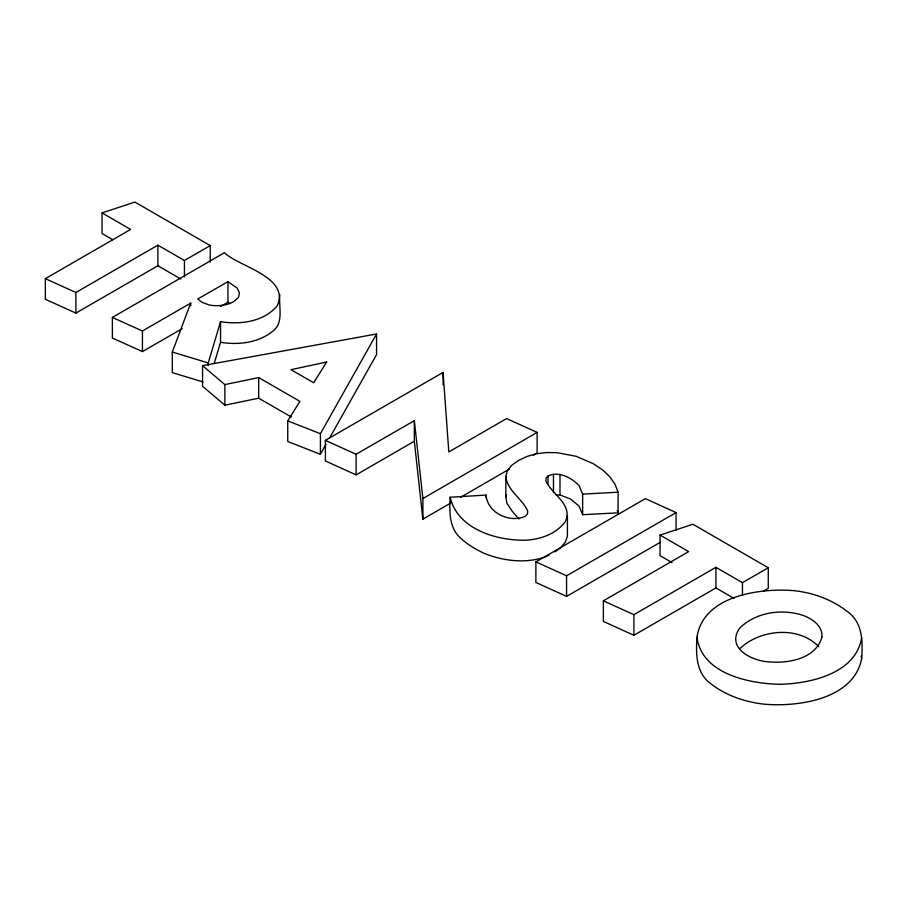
<?xml version="1.0" encoding="UTF-8"?>
<svg xmlns="http://www.w3.org/2000/svg" width="907" height="907" viewBox="0 0 907 907"><rect width="100%" height="100%" fill="white"/><g stroke="black" fill="none" stroke-linecap="round" stroke-linejoin="round"><path stroke-width="1.36" d="M182.262 328.595L142.433 351.587L112.377 338.028L112.377 317.427L224.494 252.702C237.271 266.046 290.24 276.805 277.315 305.682C263.824 321.928 240.287 324.853 220.548 321.69L208.236 362.913L208.236 365.668M696.973 637.111C703.265 595.4 760.315 587.827 794.441 590.695C813.522 592.883 832.15 599.629 847.342 611.556C862.727 622.27 862.897 641.759 861.65 658.561C853.918 699.58 797.355 707.358 763.116 704.059C744.193 701.735 725.532 695.352 710.453 683.447C695.714 672.643 695.918 653.494 696.973 637.111C701.667 673.867 748.74 683.527 779.385 684.309C810.064 683.663 855.516 673.788 861.65 637.95M518.849 519.019L511.797 510.709L506.956 503.272L505.834 497.127L505.834 476.515L507.376 470.778L511.582 465.427L518.464 460.484L527.103 456.414L536.445 453.761L546.479 452.525L557.215 452.706L576.251 456.312L593.643 463.885L602.747 470.03L609.855 476.799L614.969 484.191L618.098 492.218L618.098 512.818L582.645 514.711L579.04 506.095L570.503 498.986L559.993 494.995L556.07 494.871M505.834 497.127L506.446 494.825M214.199 363.571L220.548 342.29L220.548 321.69M582.645 514.711L582.645 494.111L579.04 485.483C571.251 477.683 558.973 470.812 548.009 476.005L546.003 478.125L545.912 481.061C551.978 494.462 573.451 504.893 565.299 521.65C556.24 533.985 540.561 539.393 525.743 540.221C496.435 540.719 457.774 529.325 450.133 497.251L486.095 495.086C487.286 512.965 510.029 523.475 525.334 516.219L527.489 514.02L527.715 511.004C522.081 498.453 507.364 490.812 505.834 476.515M202.919 381.904L172.307 372.63L172.307 352.029L190.708 303.108L142.433 330.987L112.377 317.427M202.556 365.646L224.879 384.602L258.699 377.584L299.9 401.37L287.746 420.893L287.746 441.494L320.409 454.294L320.409 433.693L376.552 333.991L202.556 365.646L202.556 386.246L224.879 405.202L258.699 398.184L291.419 417.073M320.409 454.294L325.953 444.441M329.422 438.296L376.552 354.592L376.552 333.991M561.184 547.057L565.299 542.25L567.419 536.173L567.419 515.573M739.59 648.811C759.771 629.413 798.477 625.377 818.794 646.736M554.801 551.921L560.356 548.021M450.836 502.966L422.889 519.144L422.889 498.544L537.114 432.401L537.114 453.012L533.475 455.121M460.563 497.342L509.167 469.191M180.822 279.005L157.886 265.762L75.882 313.096L45.35 299.265L45.35 278.653L130.631 229.426L102.038 212.907L102.038 233.518L112.763 239.709M45.35 278.653L75.882 292.496L157.886 245.151L184.438 260.49L210.254 245.593L210.254 262.066M227.94 281.624L197.737 299.049L202 302.28L209.143 304.979A23.786 13.73 0 0 0 233.847 301.521L238.45 297.496L239.437 292.802L237.169 288.086L227.94 281.624L227.94 302.224L220.684 306.407M325.398 440.349L356.1 454.271L414.329 420.655L414.329 441.255L356.1 474.883L325.398 460.949L325.398 440.349L443.081 372.403L448.806 451.935L506.594 418.569L537.114 432.401M660.251 542.318L566.569 596.398L535.878 582.464L535.878 561.864L645.376 498.646L676.066 512.58L676.066 530.436M535.878 561.864L566.569 575.798L676.066 512.58M734.012 598.382L715.906 587.929L633.902 635.274L603.37 621.431L603.37 600.831L688.651 551.592L660.058 535.085L660.058 555.685L671.974 562.567M603.37 600.831L633.902 614.663L715.906 567.328L742.459 582.657L768.263 567.759L768.263 588.36L763.581 591.069M544.506 557.238L549.12 555.095M102.038 212.907L134.905 202.091L210.254 245.593M660.058 535.085L692.925 524.257L768.263 567.759M543.225 557.59C524.11 563.598 503.102 560.764 484.689 553.599C474.758 549.007 465.234 543.225 457.684 535.198C448.931 524.439 449.6 510.301 450.133 497.251M582.645 494.111L618.098 492.218M220.548 342.29C238.348 345.193 258.121 342.937 272.576 331.372C284.288 322.711 278.472 306.929 279.81 294.775M172.307 352.029L208.236 362.913M287.746 420.893L320.409 433.693M227.94 302.224L229.993 303.403M617.213 510.528L618.098 512.818M861.242 655.908L861.65 658.561M414.329 420.655L422.889 498.544M414.329 441.255L422.889 519.144M742.459 582.657L742.459 595.015M715.906 567.328L715.906 587.929M633.902 614.663L633.902 635.274M566.569 575.798L566.569 596.398M559.993 474.395L559.993 494.995M553.463 474.18L553.463 492.036M548.009 476.005L548.009 484.247M486.095 495.086L486.095 497.83M443.081 372.403L443.081 384.761M356.1 454.271L356.1 474.883M258.699 377.584L258.699 398.184M224.879 384.602L224.879 405.202M190.708 303.108L190.708 305.863M184.438 260.49L184.438 276.975M157.886 245.151L157.886 265.762M142.433 330.987L142.433 351.587M75.882 292.496L75.882 313.096M821.912 637.031C815.96 658.879 788.194 663.652 768.614 661.849C752.232 660.999 725.747 648.222 739.59 628.211C755.848 612.055 781.993 608.404 803.33 615.468C812.4 618.948 822.921 625.989 821.912 637.031M326.645 362.018L313.697 382.777L291.011 369.682L326.645 362.018"/></g></svg>
